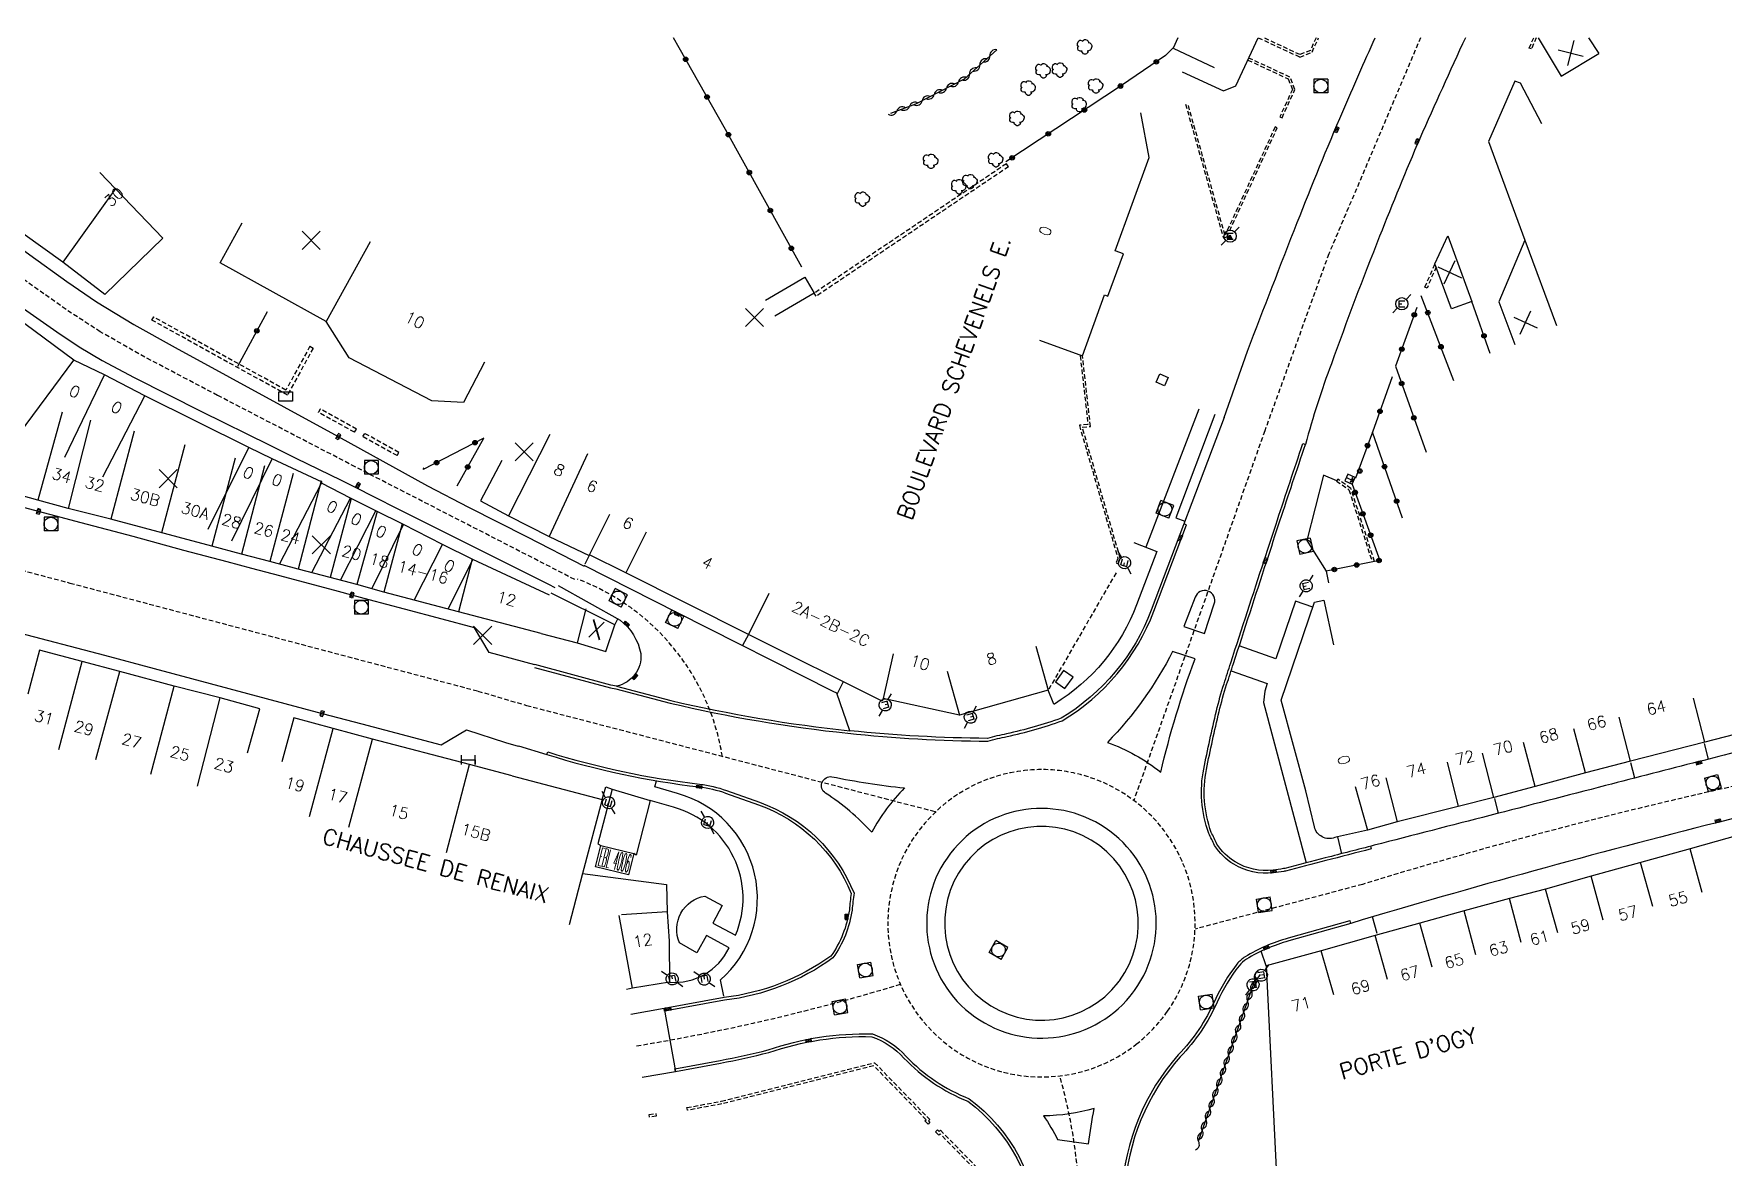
# Model space of a CAD drawing. Header units: millimetres. Extents: x 111000 to 112001, y 155000 to 156000.
# Drawn here: x 111472.1 to 111657.4, y 155877.2 to 156000.4 of the extents above; entities that cross this region are included whole.
import ezdxf
from ezdxf.enums import TextEntityAlignment as Align

# ---------------------------------------------------------------- set-up
doc = ezdxf.new("R2010")
doc.units = ezdxf.units.MM
doc.linetypes.add('DASHED', pattern=[0.75, 0.5, -0.25])
doc.layers.get('0').update_dxf_attribs({"linetype": 'CONTINUOUS'})
for name, color, linetype in [('W0001', 6, 'DASHED'), ('W0008', 7, 'CONTINUOUS'), ('W0100', 7, 'CONTINUOUS'), ('W0112', 1, 'DASHED'), ('W0300', 7, 'CONTINUOUS'), ('W0310', 3, 'CONTINUOUS'), ('W0322', 7, 'CONTINUOUS'), ('W0334', 7, 'CONTINUOUS'), ('W0400', 7, 'CONTINUOUS'), ('W0420', 7, 'CONTINUOUS'), ('W0471', 7, 'CONTINUOUS'), ('W0851', 7, 'CONTINUOUS'), ('W0984', 7, 'CONTINUOUS'), ('W0989', 7, 'CONTINUOUS'), ('W0991', 7, 'CONTINUOUS'), ('W1102', 7, 'CONTINUOUS'), ('W1471', 7, 'CONTINUOUS'), ('W1474', 7, 'CONTINUOUS')]:
    doc.layers.add(name, color=color, linetype=linetype)
doc.styles.get("Standard").update_dxf_attribs({"font": 'romans.shx', "width": 0.85})

# ---------------------------------------------------------------- blocks, each defined once
blk = doc.blocks.new('T300')
for p, q in [((-0.7999991999999999, 0.5142852), (-0.8571420000000001, 0.3428568)), ((-0.8571420000000001, 0.3428568), (-0.8571420000000001, 0.1714284)), ((-0.8571420000000001, 0.1714284), (-0.7428564, 0.05714279999999999)), ((-0.6857135999999999, 0.6285708), (-0.7999991999999999, 0.5142852)), ((-0.7999991999999999, -0.05714279999999999), (-0.7428564, 0.05714279999999999)), ((-0.7428564, 0.05714279999999999), (-0.6857135999999999, 0.1142856)), ((-0.5714279999999999, 0.6857135999999999), (-0.6857135999999999, 0.6285708)), ((-0.4571423999999999, 0.6857135999999999), (-0.5714279999999999, 0.6857135999999999)), ((-0.285714, 0.6285708), (-0.4571423999999999, 0.6857135999999999)), ((-0.285714, 0.6285708), (-0.1714284, 0.7428564)), ((-0.2285712, 0.5714279999999999), (-0.285714, 0.6285708)), ((-0.1714284, 0.7428564), (-0.05714279999999999, 0.7999991999999999)), ((-0.05714279999999999, 0.7999991999999999), (0.05714279999999999, 0.7999991999999999)), ((0.05714279999999999, 0.7999991999999999), (0.2285712, 0.7428564)), ((0.2285712, 0.7428564), (0.3428568, 0.6285708)), ((0.3428568, 0.6285708), (0.3999996, 0.5142852)), ((0.4571423999999999, 0.4571423999999999), (0.3428568, 0.4571423999999999)), ((0.3999996, 0.5142852), (0.3999996, 0.4571423999999999)), ((0.5714279999999999, 0.3999996), (0.4571423999999999, 0.4571423999999999)), ((0.5714279999999999, 0.3999996), (0.6857135999999999, 0.285714)), ((0.6857135999999999, 0.285714), (0.7428564, 0.1714284)), ((0.7428564, 0.05714279999999999), (0.6857135999999999, -0.1714284)), ((0.7428564, 0.1714284), (0.7428564, 0.05714279999999999)), ((-0.7999991999999999, -0.1714284), (-0.7999991999999999, -0.05714279999999999)), ((-0.7999991999999999, -0.2285712), (-0.7999991999999999, -0.1714284)), ((-0.7428564, -0.3428568), (-0.7999991999999999, -0.2285712)), ((-0.6857135999999999, -0.3999996), (-0.7428564, -0.3428568)), ((-0.5142852, -0.4571423999999999), (-0.6857135999999999, -0.3999996)), ((-0.3999996, -0.4571423999999999), (-0.5142852, -0.4571423999999999)), ((-0.3999996, -0.4571423999999999), (-0.3428568, -0.4571423999999999)), ((-0.3428568, -0.4571423999999999), (-0.3428568, -0.3999996)), ((-0.3428568, -0.5142852), (-0.3428568, -0.4571423999999999)), ((-0.285714, -0.6285708), (-0.3428568, -0.5142852)), ((-0.1714284, -0.7428564), (-0.285714, -0.6285708)), ((-0.05714279999999999, -0.7999991999999999), (-0.1714284, -0.7428564)), ((0.05714279999999999, -0.7999991999999999), (-0.05714279999999999, -0.7999991999999999)), ((0.1714284, -0.7428564), (0.05714279999999999, -0.7999991999999999)), ((0.2285712, -0.6857135999999999), (0.1714284, -0.7428564)), ((0.285714, -0.4571423999999999), (0.2285712, -0.4571423999999999)), ((0.285714, -0.6285708), (0.2285712, -0.6857135999999999)), ((0.4571423999999999, -0.3999996), (0.285714, -0.4571423999999999)), ((0.3428568, -0.5142852), (0.285714, -0.6285708)), ((0.3428568, -0.5142852), (0.3428568, -0.4571423999999999)), ((0.5714279999999999, -0.3428568), (0.4571423999999999, -0.3999996)), ((0.6285708, -0.285714), (0.5714279999999999, -0.3428568)), ((0.6857135999999999, -0.1714284), (0.6285708, -0.285714))]:
    blk.add_line(p, q)
blk = doc.blocks.new('t991o')
at = {"color": 0, "linetype": 'Continuous'}
for p, q in [((-1, 1), (1, -1)), ((-1, -1), (1, 1))]:
    blk.add_line(p, q, dxfattribs=at)
blk = doc.blocks.new('T400')
for p, q in [((-0.15, 0.3), (0.15, 0.3)), ((-0.15, -0.25), (-0.15, 0.3)), ((-0.15, 0.15), (0.15, 0.15)), ((-0.15, 0), (0.15, 0)), ((0.15, 0.3), (0.15, -0.25)), ((-0.15, -0.15), (0.15, -0.15)), ((-0.15, -0.25), (-0.15, -0.3)), ((-0.15, -0.3), (0.15, -0.3)), ((0.15, -0.3), (0.15, -0.25))]:
    blk.add_line(p, q)
blk = doc.blocks.new('T1471')
at = {"color": 0, "linetype": 'Continuous', "flags": 128}
blk.add_lwpolyline([(-0.75, -0.5000000000001137), (-0.75, 0.4999999999998863), (0.75, 0.4999999999998863), (0.75, -0.5000000000001137), (-0.75, -0.5000000000001137)], dxfattribs=at)
blk = doc.blocks.new('T420')
for p, q in [((0.7499999999708962, 0.75), (-0.7500000000291038, 0.75)), ((-0.7500000000291038, 0.75), (-0.7500000000291038, -0.75)), ((0.75, 0.75), (0.75, -0.75)), ((0.7499999999708962, -0.75), (-0.7500000000291038, -0.75))]:
    blk.add_line(p, q)
blk.add_ellipse((0, 0), major_axis=(-0.5303300858918937, 0.5303300858918937), ratio=0.9999999999925214, start_param=3.926990816990981, end_param=10.21017612417057)
blk = doc.blocks.new('t322o')
at = {"color": 0, "linetype": 'Continuous'}
for radius in [0.25, 0.150337]:
    blk.add_circle((0, 0), radius, dxfattribs=at)
blk = doc.blocks.new('t310o')
at = {"color": 0, "linetype": 'Continuous'}
for centre, start, end in [((-0.4999987064074958, 0.3750017247803044), 216.8699, 323.1304), ((0.5000012935925042, -0.3749982752196956), 36.8699, 143.1303)]:
    blk.add_arc(centre, 0.625, start, end, dxfattribs=at)
blk = doc.blocks.new('T1474')
at = {"color": 0, "linetype": 'Continuous', "flags": 128}
for points in [[(-0.75, -0.5), (-0.75, 0.5)], [(-0.75, 0), (0.75, 0)], [(0.75, 0), (0.7491158032772773, -0.5), (0.75, 0.5)]]:
    blk.add_lwpolyline(points, dxfattribs=at)
blk = doc.blocks.new('T471')
for p, q in [((-0.333334, 0.333334), (-0.333334, -0.333334)), ((-0.333334, 0.333334), (0.333334, 0.333334)), ((-0.333334, 0), (0, 0)), ((0.500001, 0.500001), (1.000002, 1.000002)), ((-0.500001, -0.500001), (-1.000002, -1.000002)), ((-0.333334, -0.333334), (0.333334, -0.333334))]:
    blk.add_line(p, q)
blk.add_ellipse((0, 0), major_axis=(0.4714054636000732, 0.4714054636000732), ratio=1, start_param=5.497787143782138, end_param=11.78097245096172)
blk = doc.blocks.new('t112o')
at = {"color": 0, "linetype": 'Continuous'}
for p, q in [((-0.5, 0.5), (0.5, 0.5)), ((-0.5, -0.5), (-0.5, 0.5)), ((0.5, 0.5), (0.5, -0.5)), ((0.5, -0.5), (-0.5, -0.5))]:
    blk.add_line(p, q, dxfattribs=at)
blk = doc.blocks.new('T851')
for p, q in [((-0.25, -0.15), (0, 0.3166666666666667)), ((0, 0.3166666666666667), (0.25, -0.15)), ((-0.25, -0.15), (0.25, -0.15))]:
    blk.add_line(p, q)
for major_axis, ratio in [((-0.1060660171779822, 0.1060660171779822), 0.9999999999999998), ((-0.0353553390593274, 0.0353553390593274), 0.9999999999999994), ((-0.02357022603955159, 0.02357022603955159), 0.9999999999999992)]:
    blk.add_ellipse((0, 0), major_axis=major_axis, ratio=ratio, start_param=3.926990816987241, end_param=10.21017612416683)

msp = doc.modelspace()

# ---------------------------------------------------------------- linework, layer by layer
at = {"layer": 'W0001'}
for points in [[(111250.446, 156000), (111275.715, 155993.316), (111322.84, 155982.021), (111359.809, 155972.285), (111392.412, 155962.46), (111476.057, 155940.192), (111520.798, 155928.344), (111526.144, 155926.768)], [(111531.4165696974, 155940.5838903478), (111507.354, 155952.932), (111492.248, 155960.77), (111484.268, 155964.966), (111479.378, 155967.745), (111475.62, 155970.188), (111468.292, 155975.401), (111457.502, 155983.016), (111443.278, 155992.285), (111433.936, 155998.419), (111431.457, 156000)], [(111624.2041224716, 156000), (111614.1403139315, 155976.2879021385), (111607.110621411, 155956.8692423308)], [(111607.110621411, 155956.8692423308), (111592.7512472715, 155916.3465618842)], [(111526.144, 155926.768), (111571.0275535837, 155915.1124061141)]]:
    msp.add_lwpolyline(points, dxfattribs=at)
for points in [[(111547.617781159, 155921.1423486232, 0.2704689058337578), (111531.7191185184, 155940.6146152584, 0.2704689058337578)], [(111770.972, 155921.9903, 0.05673388163558281), (111707.7112004776, 155925.6934681551, 0.0324979057828829), (111694.1279886453, 155924.5326233467, 0.0369282776010889), (111617.8312734669, 155907.1464039625), (111599.4635180741, 155902.2345044266)], [(111538.2136680964, 155889.4367480799, 0.03294935384465508), (111567.1454076823, 155896.1914448337, 0.03294935384465508)]]:
    msp.add_lwpolyline(points, format="xyb", dxfattribs=at)
msp.add_lwpolyline([(111596.4492368073, 155893.2383792502, 13.39981742461502), (111593.0107841623, 155889.6030567591, 0.07462788247868474)], format="xyb", close=True, dxfattribs=at)
at = {"layer": 'W0001', "flags": 128}
msp.add_lwpolyline([(111582.9963303967, 155840.0993868014), (111585.8597966528, 155859.7950655911, 0.1160650496499182), (111584.6296356502, 155886.1394630089)], format="xyb", dxfattribs=at)
at = {"layer": 'W0008'}
for points in [[(111659.1626535534, 155921.755116635, -0.0004923902070278767), (111654.7033292979, 155920.6006990821, -1.392411315537651e-05), (111644.495594031, 155917.9691752483, 5.603262293967362e-06), (111619.1192316683, 155911.4276751891, 0.0001108924710795694), (111613.7500476474, 155910.0422766925, -0.0001337490644567967), (111609.2983514644, 155908.8938325657, -0.0282394183907317), (111609.1603334625, 155908.8664661268, -0.003483575315086739), (111608.0305727607, 155908.7161069953, -0.1695831023111407), (111603.8785746474, 155909.6037880987, -0.1132115750505148), (111601.8747004309, 155911.5549000137, 0.01708643997780636), (111601.2370555957, 155912.8494874785, -0.06669472755393394), (111600.5063248559, 155916.2970028561, -0.0682411247692219), (111600.7149474324, 155919.7356435235, -0.009222579995415535), (111602.1054204866, 155926.0935014017, -0.01954163058986219), (111602.9333137761, 155929.0522500095, -0.0005521788097170717), (111603.6783835862, 155931.3542831698, -0.0001131622250464942), (111607.3289193526, 155942.5822788294, -0.001336664073710794), (111608.78291983, 155947.0106545028, -0.0007056545251720496), (111611.5713514177, 155955.387636382)], [(111602.6498914043, 155958.3508482796), (111594.6614235576, 155937.2033929174, -0.1682533046689059), (111584.7694194615, 155925.3545677918, -0.03037384097752141), (111578.7871464928, 155923.6455100833, 0.0253870441885894), (111576.7017708962, 155923.1501219675, -0.02399705641892894), (111561.5937954342, 155923.9986443758), (111560.1885556347, 155928.1082934807), (111559.7808230843, 155928.2910556688), (111542.6989441711, 155936.9302761918), (111532.463481906, 155942.1145109885)], [(111529.6016324932, 155939.9039736721), (111536.3990401469, 155936.1222387576, -0.1847353308396638), (111538.6703454378, 155932.4461478405, -0.3829460068880851), (111536.0194238303, 155928.8917519817), (111535.3979350901, 155929.0023741579), (111527.0540574029, 155931.2391185203)], [(111595.7010681459, 155919.457444287, -0.03090024091067829), (111599.4746151115, 155931.8913285302), (111597.0087238417, 155932.7004196458, -0.07569904023074862), (111589.8547754302, 155922.7182648307, -0.07974026211365702), (111595.7010681387, 155919.4574442887)], [(111525.2397009559, 155922.3261787042), (111528.3554679552, 155921.3915693687, 0.04632659535638416), (111545.0858966533, 155917.8372933763, -0.05680795428037792), (111547.9774952663, 155917.1595170667), (111551.5943474705, 155915.8648938155, -0.2130087240138296), (111561.7529527382, 155906.1421865881, 0.02119989890679257), (111561.5512476759, 155904.3633456474, -0.11770537682757), (111559.5224140563, 155899.284780186, -0.1259084260963356), (111547.8087508934, 155894.7230617005), (111541.2275053903, 155893.5241288924), (111537.5898202544, 155892.8890822792)], [(111701.3469737707, 155907.8542341542), (111701.2877439789, 155910.1161473478), (111700.8542429042, 155916.6987754277), (111700.7122878269, 155918.5645891821), (111700.665480077, 155919.1684305889), (111698.9040929135, 155921.4662990599), (111698.3458830425, 155921.4385242538, 0.03064835828589179), (111674.0568079224, 155918.1245612813), (111666.8737687641, 155916.5950867869), (111656.8325305561, 155913.9456332927, 0.01066265458421821), (111616.5433152656, 155902.8651327358), (111609.7459356017, 155900.9453830892, 0.06841771909286491), (111605.1032633042, 155898.933208634, 0.09061822028859218), (111604.3018129313, 155898.2212468445, 0.0600275287952899), (111601.8946232923, 155894.2398856656, -0.08644381611968814), (111597.8396151642, 155888.231244657, 0.1688942990811697), (111591.7397764626, 155873.3781164245, -0.04839495107611154), (111590.7341687499, 155859.9509350942), (111590.6388557098, 155859.2020891927), (111590.3558388186, 155859.2446778584), (111587.4818812835, 155839.446234108)], [(111558.940896742, 155917.1368708516, -0.8149990532205096), (111559.6393205653, 155918.9450272515, 0.02171342997752314), (111567.5917858358, 155917.7162376663, 0.07176424626528709), (111564.0096637679, 155912.863248502, 0.0634218510825451), (111558.9408958064, 155917.1368693977)], [(111538.8375159383, 155885.9844138806), (111542.4618869439, 155886.6083077023), (111547.4159367672, 155887.5378478514, 0.0124977514435475), (111552.7242195003, 155888.6997168078, -0.09007988497235624), (111564.0211965503, 155890.4375336969, -0.1260102133446327), (111567.535383008, 155888.0915459027, 0.1075124008903079), (111574.5454845387, 155883.3585551794, -0.2284824829679973), (111582.0193921281, 155869.1582627482), (111581.1229695363, 155860.8161412642), (111581.05361828, 155860.3906130609), (111581.3637544871, 155860.3454533238), (111578.5107795098, 155840.7525394949)]]:
    msp.add_lwpolyline(points, format="xyb", dxfattribs=at)
for points in [[(111436.467, 156000), (111438.95, 155998.414), (111438.869, 155998.29), (111461.594, 155983.411), (111468.322, 155978.59), (111471.666, 155976.177), (111475.719, 155973.274), (111478.976, 155971.034), (111483.057, 155968.532), (111487.597, 155966.011), (111505.469, 155956.247), (111515.289, 155950.867), (111519.786, 155948.5), (111526.2, 155945.246), (111532.4601596582, 155942.0343754836)], [(111470.229, 155970.806), (111474.601, 155967.731), (111477.079, 155966.093), (111479.591, 155964.607), (111483.097, 155962.721), (111490.493, 155958.997), (111497.919, 155955.335), (111500.825, 155953.894), (111505.808, 155951.455), (111507.499, 155950.618), (111509.269, 155949.711), (111512.175, 155948.256), (111519.123, 155944.778), (111528.527, 155940.054), (111529.244, 155939.69)], [(111527.052, 155931.229), (111522.051, 155932.58), (111520.425, 155935.283), (111516.873, 155936.219), (111512.749, 155937.335), (111508.857, 155938.363), (111506.966, 155938.878), (111505.506, 155939.254), (111499.075, 155940.975), (111496.007, 155941.78), (111493.306, 155942.504), (111488.526, 155943.762), (111482.974, 155945.282), (111477.298, 155946.791), (111473.827, 155947.694), (111472.613, 155948.023), (111469.041, 155948.983)], [(111527.052, 155931.229), (111522.051, 155932.58), (111520.425, 155935.283), (111516.873, 155936.219), (111512.749, 155937.335), (111508.857, 155938.363), (111506.966, 155938.878), (111505.506, 155939.254), (111499.075, 155940.975), (111496.007, 155941.78), (111493.306, 155942.504), (111488.526, 155943.762), (111482.974, 155945.282), (111477.298, 155946.791), (111473.827, 155947.694), (111472.613, 155948.023), (111469.041, 155948.983)], [(111469.794, 155934.919), (111479.838, 155932.27), (111485.275, 155930.802), (111503.703, 155925.893), (111508.063, 155924.736), (111516.775, 155922.433), (111519.545, 155924.109), (111523.824, 155922.719), (111525.236, 155922.308)]]:
    msp.add_lwpolyline(points, dxfattribs=at)
at = {"layer": 'W0008', "flags": 128}
for points in [[(111602.6498914043, 155958.3508482796), (111605.2215, 155965.626, -0.0025), (111610.6807, 155979.7336, -0.007), (111615.6604, 155991.9077, -0.004479966509961492), (111619.2324840254, 156000, -0.0078)], [(111629.121258659, 156000, 0.003676275136441896), (111624.1185, 155988.9467, 0.0077), (111619.7163, 155978.2251, 0.0089), (111614.4195, 155964.2462, 0.02311988515032928), (111611.5713514177, 155955.387636382), (111611.5713514177, 155955.387636382)]]:
    msp.add_lwpolyline(points, format="xyb", dxfattribs=at)
at = {"layer": 'W0008'}
for points in [[(111600.5114599521, 155934.6464928587), (111601.5730782153, 155937.9023452262, 0.9894358967646188), (111599.4760174544, 155938.6351145057), (111598.2417263813, 155935.4405691066)], [(111592.8380391044, 155895.5184658225, 63.23434347687308), (111592.3525894751, 155894.8872809956, 0.01581419122926037)], [(111588.3995843683, 155882.5605636831, -0.06667614531793058), (111582.8495485574, 155881.755565284, -0.03227722730757033), (111584.3941792006, 155879.1621754057), (111587.7838952232, 155878.700424804, -0.01196113699693956)]]:
    msp.add_lwpolyline(points, format="xyb", close=True, dxfattribs=at)
at = {"layer": 'W0100'}
for p, q in [((111597.59, 156000), (111597.052, 155998.857)), ((111597.052, 155998.857), (111601.576, 155996.728))]:
    msp.add_line(p, q, dxfattribs=at)
for points in [[(111598.0618146418, 155996.2677764022), (111602.5975, 155994.1636), (111603.9379, 155994.7079), (111606.392989156, 156000)], [(111637.4895070413, 155990.5686003923), (111635.1665, 155994.9962), (111634.5365, 155995.2336), (111631.663, 155988.6321), (111635.6489, 155977.8098), (111632.7991, 155971.0269), (111634.5275409948, 155966.3351528065)], [(111486.256, 155977.997), (111479.865, 155971.852), (111475.281, 155975.366), (111458.206, 155987.589), (111461.116, 155991.655)], [(111582.418244343, 155966.8305967197), (111587.117, 155965.1213), (111589.5399837325, 155971.7819390739), (111589.9153, 155971.6436), (111591.6269, 155976.2872), (111590.6886093313, 155976.6330476847), (111594.442, 155986.8511), (111593.5032098899, 155991.7621765754)], [(111528.643, 155938.864), (111520.261, 155942.769), (111516.914, 155944.435), (111512.638, 155946.608), (111509.596, 155948.107), (111506.818, 155949.514), (111503.638, 155951.156), (111503.715, 155951.262), (111498.221, 155953.8), (111495.665, 155955.054), (111484.258, 155960.719), (111479.836, 155963.017), (111476.486, 155964.635), (111471.119, 155968.616), (111467.8, 155971.259), (111464.645, 155973.76), (111460.664, 155976.98), (111456.876, 155979.539), (111452.869, 155981.922), (111449.157, 155984.14), (111445.44, 155986.385), (111442.855, 155982.105)], [(111521.53, 155964.417), (111519.224, 155959.98), (111515.76, 155960.173), (111506.671, 155964.896), (111504.144, 155968.867), (111492.531, 155975.319), (111494.959, 155979.69)], [(111552.349, 155971.199), (111556.661, 155973.73), (111557.691, 155971.975), (111553.379, 155969.444)], [(111523.433, 155953.618), (111521.08, 155949.206), (111524.143, 155947.572), (111528.62, 155945.285), (111533.0046403446, 155943.2128958353)], [(111527.748, 155934.652), (111518.66, 155937.026), (111510.489, 155939.205), (111507.536, 155940.022), (111504.584, 155940.816), (111501.08, 155941.727), (111497.969, 155942.56), (111494.862, 155943.369), (111491.622, 155944.222), (111480.533, 155947.184), (111475.846, 155948.375), (111472.54, 155949.282), (111466.076, 155951.055)], [(111616.0661, 155951.7571), (111616.8598, 155951.3852), (111616.7236884971, 155951.761329843), (111616.483670157, 155951.2490884971), (111616.8598, 155951.3852)], [(111582.0048217046, 155933.2635319778), (111583.3653084422, 155928.4521833273), (111573.6285548688, 155925.6989585942), (111565.2670286593, 155927.5280362461), (111565.132412374, 155927.2278623869), (111550.4725699472, 155934.5605832512), (111537.0197454473, 155941.3049867314), (111533.0415307845, 155943.2792821998), (111535.2823979961, 155947.7490612415)], [(111527.7480431684, 155934.6522123064), (111531.6751424216, 155933.6328621146), (111534.8195119034, 155932.6734630518), (111535.8059812862, 155935.6168079138), (111528.8302805014, 155939.0880746044)], [(111495.544, 155921.566), (111496.878, 155926.385), (111492.534, 155927.588), (111487.478, 155928.892), (111481.517, 155930.474), (111477.376, 155931.597), (111472.694, 155932.825), (111471.425, 155927.989)], [(111524.573, 155919.046), (111519.882, 155920.305), (111509.228, 155923.082), (111500.608, 155925.399), (111499.31, 155920.57)], [(111524.5700581666, 155919.0330614804), (111534.4180897404, 155916.4600798386), (111532.2924600121, 155908.3442758218), (111541.4940226889, 155907.1231070724), (111541.5446072221, 155904.1418572581), (111541.7706042144, 155900.9210239111), (111541.8018817002, 155896.4057376279), (111537.7582802928, 155895.7421682886), (111537.0958880028, 155895.6224718812)], [(111673.2411772125, 155911.241560882), (111671.9221036427, 155916.0644277595), (111666.6083703786, 155914.6111002504), (111660.6341301225, 155912.9664501774), (111653.7655715131, 155911.0548618853), (111642.9047716469, 155908.0482858318), (111637.9099092146, 155906.6342519946), (111633.9700641814, 155905.6004744101), (111628.9694178622, 155904.2458301061), (111624.1334908859, 155902.8844576478), (111619.2319135603, 155901.5349186855), (111613.3116494775, 155899.8425274069), (111607.2795434532, 155898.2226030872), (111608.4860554143, 155873.7121736705), (111613.4800087888, 155873.9579981878)]]:
    msp.add_lwpolyline(points, dxfattribs=at)
at = {"layer": 'W0100', "flags": 128}
msp.add_lwpolyline([(111637.0990348736, 156000), (111639.6167, 155995.7889), (111639.6167, 155995.7889), (111643.7675156789, 155998.2705233005)], dxfattribs=at)
at = {"layer": 'W0100'}
for points in [[(111627.1917, 155978.2823), (111629.8335, 155971.0805), (111627.6018787767, 155970.2618856331), (111625.7862, 155975.2116)], [(111617.03, 155951.7502), (111616.2363, 155952.1221), (111615.8959, 155951.3921), (111616.6896, 155951.0202)], [(111534.2907319643, 155911.4210549459), (111537.9129719175, 155910.5333501819), (111537.3370026274, 155908.1831330164), (111533.7147626741, 155909.0708377805)]]:
    msp.add_lwpolyline(points, close=True, dxfattribs=at)
msp.add_lwpolyline([(111668.3863825785, 155926.1165439683), (111655.3966098185, 155922.7357915695), (111647.231534244, 155920.6403783349), (111642.3144859978, 155919.3641759979), (111636.7850244184, 155917.8690485613), (111632.2553317276, 155916.6857205144), (111628.3364861477, 155915.6958117452), (111621.6203536316, 155913.9855440334), (111618.3962718412, 155913.073083679), (111615.0908849018, 155912.3466029007), (111614.7910862039, 155912.2711907614, -0.446967170795628), (111612.5554789728, 155913.4453665263), (111611.6348132202, 155917.393901408), (111608.9004154395, 155927.3514262564), (111612.5782683866, 155938.1032219231), (111613.6034150804, 155938.3211405001), (111614.6430507683, 155933.4304189136)], format="xyb", dxfattribs=at)
at = {"layer": 'W0112'}
for p, q in [((111578.776, 155986.177), (111557.692, 155971.975)), ((111578.999, 155985.845), (111557.915, 155971.643)), ((111578.999, 155985.845), (111578.776, 155986.177)), ((111557.915, 155971.643), (111557.692, 155971.975)), ((111485.208, 155969.383), (111485.015, 155969.033)), ((111502.381, 155966.152), (111502.732, 155965.96)), ((111503.506, 155959.266), (111503.313, 155958.916)), ((111507.273, 155956.732), (111503.313, 155958.916)), ((111507.466, 155957.082), (111503.506, 155959.266)), ((111507.273, 155956.732), (111507.466, 155957.082)), ((111508.186, 155956.245), (111508.38, 155956.594)), ((111511.941, 155954.161), (111508.186, 155956.245)), ((111512.135, 155954.51), (111508.38, 155956.594)), ((111511.941, 155954.161), (111512.135, 155954.51))]:
    msp.add_line(p, q, dxfattribs=at)
for points in [[(111606.3924155431, 155999.9987635411), (111610.9714, 155997.8745), (111612.299, 155998.4177), (111613.0263132015, 156000)], [(111612.7511674044, 156000), (111612.1130413358, 155998.6117303023), (111610.9776712505, 155998.1471829762), (111606.9838069349, 156000)], [(111636.8830487979, 156000), (111636.3595, 155998.7642), (111636.1293, 155998.8617), (111636.6111404895, 156000)], [(111605.2543539306, 155997.5455997346), (111609.6863287911, 155995.489536278), (111610.1491359821, 155994.3243612162), (111608.7789865671, 155991.3313605748), (111609.0063, 155991.2273), (111610.4209, 155994.3174), (111609.8819, 155995.6744), (111605.3595627508, 155997.7723840026)], [(111598.4302256765, 155992.7040135885), (111602.5697, 155978.0634), (111602.954, 155978.1577), (111608.4806, 155990.1064), (111608.2536956003, 155990.2113494803), (111602.7775945229, 155978.3718298941), (111602.7445855034, 155978.3637301009), (111598.6767046158, 155992.751129936)], [(111625.9116008795, 155974.8697451837), (111624.9166, 155972.5434), (111624.6867, 155972.6417), (111625.7862, 155975.2116)], [(111502.732, 155965.96), (111499.904, 155960.804), (111485.015, 155969.033)], [(111502.381, 155966.152), (111499.746, 155961.348), (111485.208, 155969.383)], [(111586.8685969941, 155965.0926874735), (111587.7200844676, 155957.5955904794), (111586.7800438239, 155957.4888247762), (111591.0006037415, 155942.8923574965), (111590.8119361458, 155942.4013733602), (111591.0453, 155942.3117), (111591.2641, 155942.8811), (111587.1024491787, 155957.2738349045), (111587.9967, 155957.3754), (111587.117, 155965.1209)], [(111619.1496645047, 155942.5619501504), (111616.5630592922, 155950.5693924944), (111615.1386624772, 155951.5842096209), (111614.9936, 155951.3806), (111616.3506, 155950.4138), (111618.9030181719, 155942.5121916484)], [(111590.7974709204, 155941.3053218587), (111583.3653084422, 155928.4521833273)]]:
    msp.add_lwpolyline(points, dxfattribs=at)
for points in [[(111543.7233554267, 155882.6576805303), (111547.5029287218, 155883.362908073), (111564.3173353124, 155887.587033149), (111570.0362804046, 155881.6979217), (111570.3587082824, 155881.3659000289), (111570.216386342, 155881.2253850287), (111570.3920300922, 155881.0474826032), (111570.1785471816, 155880.8367101029), (111569.8272596811, 155881.192514954), (111569.9710455619, 155881.334475308), (111564.2226415754, 155887.2539221963), (111547.5670506212, 155883.0696948776), (111543.7783824829, 155882.3627703354)], [(111539.5775098015, 155881.8893350014), (111540.3143915969, 155882.0272948495), (111540.3695987182, 155881.7324183096), (111539.6327169228, 155881.5944584615)], [(111571.2214639033, 155880.2073827613), (111571.3971076535, 155880.0294803358), (111571.5394295939, 155880.169995336), (111577.6798135364, 155873.9118152547), (111575.6793915652, 155859.4885711489), (111575.3822360103, 155859.5297849352), (111577.3623997743, 155873.8069653246), (111571.5010357726, 155879.7807727913), (111571.3592684931, 155879.64080541), (111571.0079809927, 155879.996610261)]]:
    msp.add_lwpolyline(points, close=True, dxfattribs=at)
at = {"layer": 'W0310'}
for points in [[(111577.713, 155998.684), (111574.134, 155995.467), (111568.797, 155992.719), (111566.048, 155991.698)], [(111599.8353212145, 155878.9692657009), (111606.1891782975, 155897.0126602756)]]:
    msp.add_lwpolyline(points, dxfattribs=at)
at = {"layer": 'W0322'}
for p, q in [((111497.677, 155969.933), (111494.423, 155963.922)), ((111622.2393485459, 155947.2874731156), (111618.9314, 155956.7245))]:
    msp.add_line(p, q, dxfattribs=at)
for points in [[(111556.329, 155974.817), (111547.969, 155989.926), (111542.879, 155998.883), (111542.269, 156000)], [(111597.048, 155998.858), (111596.232, 155998.038), (111591.391, 155994.759), (111578.728, 155986.38)], [(111623.8119, 155970.4258), (111621.464, 155963.9587), (111624.8043735978, 155954.5331016515)], [(111518.523, 155950.847), (111521.466, 155956.096), (111514.804, 155952.632), (111514.918, 155952.837)], [(111616.6959556348, 155951.0338298866), (111619.7186100658, 155942.6767293912), (111619.1496645047, 155942.5619501504)], [(111619.1496645047, 155942.5619501504), (111613.8429163484, 155941.4913652543), (111614.1017826155, 155940.2081993041)]]:
    msp.add_lwpolyline(points, dxfattribs=at)
at = {"layer": 'W0322', "flags": 128}
for points in [[(111627.8685146912, 155962.3710650325), (111624.287, 155971.7077), (111624.287, 155971.7077)], [(111631.8494907467, 155965.3485583367), (111629.8336, 155971.0797), (111629.8336, 155971.0797)], [(111621.0962, 155962.7891), (111618.9314, 155956.7245), (111617.0495, 155951.6981), (111617.0495, 155951.6981)]]:
    msp.add_lwpolyline(points, dxfattribs=at)
at = {"layer": 'W0334'}
for points in [[(111599.8891181212, 155959.2676148492), (111594.0646073382, 155944.109366956)], [(111601.6495390294, 155958.6830340555), (111597.3621572499, 155947.3580514244), (111598.3563293894, 155946.984724913)], [(111615.0116244568, 155951.4058991186), (111613.5728602715, 155952.0217464955), (111611.726262957, 155944.8450627065), (111613.8429163484, 155941.4913652543)], [(111533.0415307845, 155943.2792821998), (111532.5276717994, 155942.2668998988)], [(111612.3830308675, 155937.532466664), (111610.4696355252, 155938.1869685987), (111608.3110590439, 155931.8630724148), (111604.3152689929, 155933.314404336)], [(111535.8059812862, 155935.6168079138), (111536.1428740611, 155936.2635609934)], [(111550.4776898089, 155934.5580223425), (111549.8176916019, 155933.3299445646)], [(111603.4269267593, 155930.5792981562), (111607.3768696035, 155929.1670506161), (111607.1240435425, 155928.3275168688), (111606.967387897, 155927.100787433), (111611.6401188929, 155909.4976427254)], [(111560.8722142607, 155929.3587750313), (111560.2170556411, 155928.0249446984)], [(111655.3297141866, 155922.6060985687), (111655.7515482639, 155920.8712166909)], [(111647.7184063879, 155918.7999412069), (111647.2860090243, 155920.4585037949)], [(111535.5357500094, 155917.602665863), (111533.9565914718, 155911.5834970762), (111534.2907319643, 155911.4210549459)], [(111534.4180897404, 155916.4600798386), (111534.824968458, 155917.8307001504), (111535.5357500094, 155917.602665863), (111539.7063978665, 155916.3321190115)], [(111539.7063978665, 155916.3321190115), (111538.1682697315, 155910.3607940965), (111537.9129719175, 155910.5333501819)], [(111632.3012616705, 155916.5602983061), (111632.7075227293, 155914.9305303206)], [(111615.0908849018, 155912.3466029007), (111615.5360969404, 155910.5034089371)], [(111619.4522223615, 155901.7712689385), (111618.9464046276, 155903.5781485638)], [(111607.2795434532, 155898.2226030872), (111606.704237396, 155899.8006904768)], [(111541.216015963, 155893.5220358157), (111542.4618881609, 155886.6083079118)]]:
    msp.add_lwpolyline(points, dxfattribs=at)
for points in [[(111618.705281553, 155911.3209624045), (111618.780172431, 155911.0304530326, 0.0001023433273177596), (111613.8250610469, 155909.7518064016, -0.0001337489317969565), (111609.3732138712, 155908.6033233231, -0.02823941834597464), (111609.2019821841, 155908.5693712194, -0.003483575315719883), (111608.0680777795, 155908.4184606051, -0.1695831026571334), (111603.7226402134, 155909.347498317, -0.1140943285191141), (111601.610300694, 155911.4114040856, 0.0176205074445428), (111600.9620729132, 155912.7274666807, -0.0671151172550631), (111600.2071834563, 155916.2743219618, -0.0682411248002136), (111600.4207421599, 155919.7943228016, -0.00922257999140752), (111601.8135795159, 155926.1629913132, -0.01954163060755921), (111602.6477892665, 155929.14431387, -0.0005521789667741833), (111603.3930633285, 155931.4469781027, -0.0001131622185434325), (111607.0436408693, 155942.6751022477, -0.001336664034321951), (111608.4981416734, 155947.1050017418, -0.0007056545361174922), (111611.2868407449, 155955.4827871943), (111611.5713514177, 155955.387636382)], [(111526.9941118716, 155930.9445958803), (111535.332689826, 155928.7092722179), (111535.9423880885, 155928.60181148), (111541.8874742997, 155927.022231794, 0.03159713211198403), (111561.371915445, 155923.7203080016, 0.02437072957619599), (111576.7436465767, 155922.8497782509, -0.02597808091542159), (111578.8467323816, 155923.3514398021, 0.03054738838480962), (111584.8979142872, 155925.0817822471, 0.168582383649217), (111594.94195419, 155937.0970793985), (111598.5238122563, 155946.5791457123), (111598.2431682137, 155946.6851592194)], [(111592.7606176933, 155944.6237217243), (111595.2579712867, 155943.6386481588), (111593.0564704584, 155937.8107295404, -0.1662124166319592), (111584.0322534542, 155926.914544984, -0.0003907474456383723), (111583.9591188425, 155926.8891131344), (111583.3653084422, 155928.4521833273)], [(111536.0194238303, 155928.8917519817), (111541.9602664333, 155927.3132998011, 0.0315901713368985), (111561.5937954306, 155923.9986443862, 0.0315901713368985)], [(111528.3648548891, 155921.3886464519), (111528.4540302205, 155921.6750862495, 0.04629996625003679), (111545.1208405267, 155918.1352513024, -0.05680795455110967), (111548.0785963408, 155917.4419680761), (111551.695448545, 155916.147344825, -0.2142619232995719), (111562.0623168308, 155906.1775894499, 0.02232917564958791), (111561.8497176362, 155904.3310594281, -0.1190112377537007), (111559.7381727684, 155899.0703841481, -0.1263196764530384), (111547.8537855941, 155894.4263283769), (111541.2790974383, 155893.2285984192), (111541.2697693326, 155893.2269699709), (111541.216015963, 155893.5220358157)], [(111547.7759848191, 155894.8887689254), (111547.4088044381, 155896.6567568075, 0.5968470158648511), (111542.6933077273, 155917.1123344197), (111540.1922084219, 155917.8299124532), (111540.3830385467, 155918.511682426)], [(111545.7017408296, 155905.8602650128), (111547.6078386386, 155904.8393063316), (111546.569383368, 155902.9005431199), (111549.0615333603, 155901.5656785634, 0.45419202051), (111542.2679721407, 155915.5962299925), (111539.7061675028, 155916.3312246929)], [(111541.8018817002, 155896.4057376279, 0.3123749400416665), (111548.3533807045, 155900.1934299765), (111545.8612307122, 155901.5282945329), (111544.8272700116, 155899.6480724727), (111542.9110122885, 155900.7482675666, -0.4820573326770571), (111545.7017408296, 155905.8602650128)], [(111616.5554087619, 155902.8687377255), (111616.4697093027, 155903.1562365984, 2.666615571168633e-06), (111616.4596905702, 155903.1532500939), (111609.6648090374, 155901.2342059819, 0.06841180147457564), (111604.947585623, 155899.1896544559, 0.09061822490722085), (111604.0655005752, 155898.4060615363, 0.06002752879530063), (111601.6208431681, 155894.3625414589, -0.08651918507371291), (111597.6191116376, 155888.4347577328, 0.1690804891933442), (111591.4395951226, 155873.3830349608, -0.04846076608368831), (111590.4374205582, 155859.9954988574), (111590.3558388186, 155859.2446778584)], [(111542.4690658964, 155886.6096546691), (111542.4137423565, 155886.904509389), (111547.3574319324, 155887.8320930052, 0.01247005802825082), (111552.6394226346, 155888.9878120798, -0.09033658998725906), (111564.075993364, 155890.7361274897, -0.1272361562455492), (111567.7554692254, 155888.2954670583, 0.1079497722731013), (111574.6924580501, 155883.622951336, -0.2293315683464994), (111582.3199496752, 155869.1473789459), (111581.42037852, 155860.7759568855), (111581.3637544871, 155860.3454533238)]]:
    msp.add_lwpolyline(points, format="xyb", dxfattribs=at)
msp.add_lwpolyline([(111585.1993391744, 155928.6157240363), (111586.0811772988, 155929.8541983608), (111585.0511876511, 155930.58758792), (111584.1693495267, 155929.3491135956)], close=True, dxfattribs=at)
msp.add_lwpolyline([(111591.1725490859, 155896.5700453093, 182.0577091978387), (111591.0319659139, 155896.3836682909, 0.005492763829700277)], format="xyb", close=True, dxfattribs=at)
at = {"layer": 'W1102'}
for p, q in [((111642.6072952599, 156000), (111643.7675156789, 155998.2705233005)), ((111479.325, 155985.205), (111486.256, 155977.997)), ((111481.102, 155983.497), (111475.281, 155975.366)), ((111509.001, 155977.608), (111504.144, 155968.867)), ((111635.6489, 155977.8098), (111639.1057819895, 155968.426305613)), ((111470.528, 155956.603), (111476.486, 155964.635)), ((111475.487, 155954.012), (111479.836, 155963.017)), ((111479.647, 155951.846), (111484.258, 155960.719)), ((111475.186, 155958.926), (111472.54, 155949.282)), ((111478.309, 155958.067), (111475.846, 155948.375)), ((111483.114, 155956.845), (111480.533, 155947.184)), ((111528.692, 155956.477), (111524.143, 155947.572)), ((111488.659, 155955.364), (111486.078, 155945.703)), ((111491.217, 155946.098), (111495.665, 155955.054)), ((111532.819, 155954.361), (111528.62, 155945.285)), ((111494.168, 155953.892), (111491.622, 155944.222)), ((111493.816, 155944.822), (111498.221, 155953.8)), ((111497.382, 155953.046), (111494.862, 155943.369)), ((111500.555, 155952.22), (111497.969, 155942.56)), ((111499.05, 155942.271), (111503.638, 155951.156)), ((111503.596, 155951.405), (111501.08, 155941.727)), ((111502.593756195, 155941.3334406696), (111506.818, 155949.514)), ((111506.9105025275, 155949.4671493678), (111504.584, 155940.816)), ((111505.7453134609, 155940.5036412981), (111509.596, 155948.107)), ((111509.7519881232, 155948.0301340576), (111507.536, 155940.022)), ((111509.1699674002, 155939.5699338415), (111512.638, 155946.608)), ((111512.483762153, 155946.6840034624), (111510.489, 155939.205)), ((111539.2605942598, 155945.774729073), (111537.0197454473, 155941.3049867314)), ((111513.8068753701, 155938.3202061643), (111516.914, 155944.435)), ((111520.1716257636, 155942.8134868473), (111518.66, 155937.026)), ((111517.5497120752, 155937.3220858387), (111520.261, 155942.769)), ((111532.6430419035, 155937.3617448509), (111531.6751424216, 155933.6328621146)), ((111552.7093220358, 155939.0323794334), (111550.4725699472, 155934.5605832512)), ((111566.3355095933, 155932.41253709), (111565.2670286593, 155927.5280362461)), ((111474.839, 155921.924), (111477.376, 155931.597)), ((111478.9, 155920.823), (111481.517, 155930.474)), ((111572.2680681312, 155930.5103072447), (111573.6285548688, 155925.6989585942)), ((111484.913, 155919.227), (111487.478, 155928.892)), ((111490.037, 155917.905), (111492.534, 155927.588)), ((111502.322, 155914.583), (111504.918, 155924.24)), ((111506.632, 155913.425), (111509.228, 155923.082)), ((111517.36, 155910.628), (111519.882, 155920.305)), ((111620.3864784042, 155918.8309079953), (111621.6203536316, 155913.9855440334)), ((111627.1119392232, 155920.5435416087), (111628.3364861477, 155915.6958117452)), ((111617.0322710576, 155917.8926356376), (111618.3962718412, 155913.073083679)), ((111649.6691650619, 155904.7327247848), (111648.33517158, 155909.5515738585)), ((111655.1061705347, 155906.2379339988), (111653.7655715131, 155911.0548618853)), ((111532.2924600121, 155908.3442758218), (111530.8203914878, 155902.7238145139)), ((111644.2387651288, 155903.229436758), (111642.9047716468, 155908.0482858318)), ((111639.2718724657, 155901.8233210969), (111637.9099092146, 155906.6342519946)), ((111541.5446072221, 155904.1418572581), (111536.5568705618, 155903.7918815338)), ((111630.2768309357, 155899.4195370676), (111628.9694178621, 155904.2458301061)), ((111635.2390990018, 155900.7640370475), (111633.9700641814, 155905.6004744101)), ((111537.7582802928, 155895.7421682886), (111536.3119129095, 155903.746273211)), ((111625.4883881897, 155898.0715319995), (111624.1334908859, 155902.8844576478)), ((111620.559226922, 155896.7140655945), (111619.2319135603, 155901.5349186855)), ((111614.6859212054, 155895.0350980296), (111613.3116494775, 155899.8425274069)), ((111571.7150733442, 155879.9920929105), (111571.7145197169, 155879.9915463122))]:
    msp.add_line(p, q, dxfattribs=at)
at = {"layer": 'W1102', "flags": 128}
for points in [[(111655.3966098185, 155922.7357915695), (111654.1454860077, 155927.5767379266)], [(111647.231534244, 155920.6403783349), (111645.9820349813, 155925.4817416017)], [(111636.7850244184, 155917.8690485613), (111635.5005632681, 155922.7012961257)], [(111642.3144859978, 155919.3641759979), (111641.0338481179, 155924.1974573477)], [(111632.2553317276, 155916.6857205144), (111631.0111486595, 155921.5284902461)]]:
    msp.add_lwpolyline(points, dxfattribs=at)

# ---------------------------------------------------------------- block references
at = {"layer": 'W0112', "rotation": 66.63307834881482}
msp.add_blockref('t112o', (111595.8591, 155962.4806), dxfattribs=at)
at = {"layer": 'W0300'}
for p in [(111587.393, 155998.989), (111582.84, 155996.37), (111584.644, 155996.446), (111581.199, 155994.477), (111588.607, 155994.7), (111586.796, 155992.659), (111579.965, 155991.146), (111577.638, 155986.607), (111570.513, 155986.439), (111573.592, 155983.653), (111574.818, 155984.212), (111563.006, 155982.294)]:
    msp.add_blockref('T300', p, dxfattribs=at)
at = {"layer": 'W0310'}
for p, rotation in [((111576.969, 155998.016), 221.9509606705434), ((111574.738, 155996.01), 221.9509606705434), ((111575.854, 155997.013), 221.9509606705434), ((111572.189, 155994.466), 207.2438717261437), ((111573.523, 155995.152), 207.2438717261437), ((111568.155, 155992.481), 200.3754276323273), ((111569.522, 155993.092), 207.2438717261437), ((111570.855, 155993.779), 207.2438717261437), ((111566.749, 155991.958), 200.3754276323273), ((111605.6479577473, 155895.4757267553), 70.60063616900743), ((111606.0631460712, 155896.6547596874), 70.60063616900743), ((111605.2327694234, 155894.2966938231), 70.60063616900743), ((111604.4023927766, 155891.9386279578), 70.60063616900743), ((111604.8175811005, 155893.11766089), 70.60063616900743), ((111603.9872044526, 155890.7595950256), 70.60063616900743), ((111603.1568278048, 155888.4015291602), 70.60063616900743), ((111603.5720161287, 155889.5805620924), 70.60063616900743), ((111602.7416394809, 155887.2224962281), 70.60063616900743), ((111601.9112628331, 155884.8644303627), 70.60063616900743), ((111602.326451157, 155886.0434632959), 70.60063616900743), ((111601.0808861862, 155882.5063644984), 70.60063616900743), ((111601.4960745102, 155883.6853974306), 70.60063616900743), ((111600.6656978623, 155881.3273315662), 70.60063616900743), ((111599.8353212145, 155878.9692657009), 70.60063616900743), ((111600.2505095384, 155880.148298633), 70.60063616900743)]:
    msp.add_blockref('t310o', p, dxfattribs=dict(at, rotation=rotation))
at = {"layer": 'W0322'}
for p, rotation in [((111543.593, 155997.627), 119.6082730627544), ((111595.223, 155997.355), 214.1113448128611), ((111591.29, 155994.692), 213.4922693030872), ((111545.94, 155993.497), 119.6082730627544), ((111587.329, 155992.071), 213.4922693030872), ((111548.28, 155989.364), 118.9564145336935), ((111583.367, 155989.45), 213.4922693030872), ((111550.58, 155985.207), 118.9564145336935), ((111579.406, 155986.829), 213.4922693030872), ((111552.879, 155981.051), 118.9564145336935), ((111555.179, 155976.895), 118.9564145336935), ((111623.5115522401, 155969.5985164708), 250.0464201576421), ((111625.0033029382, 155969.8403730065), 110.9867147356095), ((111496.546, 155967.844), 241.5715774352835), ((111631.1608603943, 155967.3063222233), 109.378981666742), ((111622.1465174134, 155965.8386388236), 250.0464201576421), ((111626.4359088147, 155966.1057190195), 110.9867147356095), ((111622.1320747196, 155962.0735803303), 289.5140109263275), ((111619.7514761694, 155959.0219103553), 250.3556326267382), ((111623.4682241587, 155958.3033409909), 289.5140109263275), ((111520.484, 155955.585), 207.4727462257051), ((111618.3841977788, 155955.2629679076), 249.473941512614), ((111516.269, 155953.394), 207.4727462257051), ((111519.685, 155952.919), 60.72170262162449), ((111617.5398489668, 155952.4751739842), 249.4632959350697), ((111620.2545794183, 155952.9496892462), 109.3170270203889), ((111617.0221323164, 155950.1320095265), 289.8843975692878), ((111621.5777588367, 155949.1748784925), 109.3170270203889), ((111617.8724410276, 155947.7810575706), 289.8843975692878), ((111618.7227497387, 155945.4301056147), 289.8843975692878), ((111619.6468210199, 155942.6622466485), 191.4057763658862), ((111614.7455648068, 155941.6734658137), 191.4057763658862), ((111617.1961929134, 155942.1678562311), 191.4057763658862)]:
    msp.add_blockref('t322o', p, dxfattribs=dict(at, rotation=rotation))
at = {"layer": 'W0400'}
for p, rotation in [((111615.0161, 155989.9042), 156.6270729974581), ((111623.8289, 155988.6261), 338.2748050712379), ((111505.478, 155956.241), 150.633500345307), ((111507.6461182836, 155950.8794502068), 150.633500345307), ((111472.613, 155948.023), 164.8557287054709), ((111597.8290571229, 155945.1346822256), 339.4180917210027), ((111607.1835499755, 155942.6288686019), 162.0021728895171), ((111506.966, 155938.878), 164.7534691971394), ((111537.1177465332, 155935.6981876573), 46.12204785757351), ((111542.6761845814, 155936.7786710866), 243.1718339209477), ((111538.0301874951, 155929.9253830613), 319.5158165384803), ((111503.703, 155925.893), 345.0825038389464), ((111654.728850869, 155920.4545320724), 284.5123640416788), ((111545.0858966528, 155917.8372933727), 81.28053130142473), ((111656.8061173548, 155914.1101836081), 284.7810312414477), ((111608.0542067058, 155908.5688732221), 277.9800953039068), ((111561.2381661493, 155903.5796416574), 358.4056954814457), ((111607.2560310853, 155900.1977526346), 289.5660111671618), ((111541.6752394133, 155893.454384621), 280.1199726840117), ((111557.079547805, 155890.0212889223), 100.418046757378)]:
    msp.add_blockref('T400', p, dxfattribs=dict(at, rotation=rotation))
at = {"layer": 'W0420'}
for p in [(111613.2646, 155994.6915), (111509.097, 155952.866), (111473.967, 155946.656), (111508.005, 155937.54)]:
    msp.add_blockref('T420', p, dxfattribs=at)
for p, rotation in [((111596.1549631554, 155948.2761474749), 248.9808797987907), ((111611.5270006174, 155944.2263831367), 12.00090480801635), ((111536.2007322824, 155938.5688975451), 243.0888327477078), ((111542.388535381, 155936.2045865453), 243.0888327477078), ((111656.265570941, 155918.2700446121), 105.6390542237478), ((111607.0643587092, 155904.9113319668), 188.8153050464007), ((111577.9065974875, 155899.9453683032), 240.0247509046877), ((111563.3032992079, 155897.7542462493), 190.2429949574627), ((111600.7077111914, 155894.2410591688), 188.8153050464007), ((111560.5169007157, 155893.7048060383), 190.2429949574627)]:
    msp.add_blockref('T420', p, dxfattribs=dict(at, rotation=rotation))
at = {"layer": 'W0471'}
for p in [(111603.3172, 155978.23), (111622.1551, 155970.8242)]:
    msp.add_blockref('T471', p, dxfattribs=at)
for p, rotation in [((111591.7322203719, 155942.4251201053), 74.79150202668812), ((111611.6648161785, 155939.8821588848), 12.00090480801635), ((111565.4739542477, 155926.8224321851), 195.7891094443627), ((111574.8177034725, 155925.4770056971), 195.7891094443627), ((111535.1248576554, 155916.0959913681), 74.36285555714043), ((111545.9968330756, 155913.9345409127), 74.36285555714043), ((111542.1080209331, 155896.7673930165), 280.1199726840117), ((111545.6354803991, 155896.758768882), 280.1199726840117), ((111605.8256049306, 155896.1260061057), 188.8153050464007), ((111606.7377954016, 155897.1742274538), 188.8153050464007)]:
    msp.add_blockref('T471', p, dxfattribs=dict(at, rotation=rotation))
at = {"layer": 'W0851'}
msp.add_blockref('T851', (111603.294, 155978.0659), dxfattribs=at)
at = {"layer": 'W0991'}
for p, rotation in [((111640.6701389576, 155998.3329455717), 300.873684009302), ((111627.3967893884, 155974.2720928165), 20.14429773775197), ((111635.7072822208, 155968.773125236), 20.21897098814348)]:
    msp.add_blockref('t991o', p, dxfattribs=dict(at, rotation=rotation))
for p in [(111502.514, 155977.78), (111551.138, 155969.308), (111525.879, 155954.58), (111486.827, 155951.628), (111503.6393000651, 155944.38181479), (111521.315, 155934.447)]:
    msp.add_blockref('t991o', p, dxfattribs=at)
at = {"layer": 'W1471'}
msp.add_blockref('T1471', (111499.717, 155960.65), dxfattribs=at)
at = {"layer": 'W1474'}
msp.add_blockref('T1474', (111519.759, 155920.8), dxfattribs=at)

# ---------------------------------------------------------------- texts
at = {"layer": 'W0984'}
msp.add_text('X', height=2, rotation=345.4489585396016, dxfattribs=at).set_placement((111533.8181785037, 155935.0666573821), align=Align.MIDDLE)
at = {"layer": 'W0984', "width": 0.25}
msp.add_text('EBL 4006', height=2, rotation=346.2298796898733, dxfattribs=at).set_placement((111535.8138672958, 155909.8020939812), align=Align.MIDDLE)
at = {"layer": 'W0989'}
for s, rotation, p in [('BOULEVARD SCHEVENELS E.', 70.4880146347247, (111573.0116319304, 155962.6917515027)), ('CHAUSSEE DE RENAIX', 345.0921636563447, (111516.1884623469, 155909.2040537517)), ("PORTE D'OGY", 15.35639265074615, (111622.8433545184, 155888.6106284563))]:
    msp.add_text(s, height=1.75, rotation=rotation, dxfattribs=at).set_placement(p, align=Align.MIDDLE)
at = {"layer": 'W0991'}
for s, rotation, p in [('30', 43.89283611111112, (111480.8889941465, 155982.5465504873)), ('0', 70.00980409924856, (111583.0476309072, 155978.7988720013)), ('10', 332.5418777777779, (111513.8832775149, 155969.0374847201)), ('0', 334.2136194444444, (111476.5725145211, 155961.1902896755)), ('0', 332.5436611111112, (111481.1840770448, 155959.4414934337)), ('34', 344.6492194444445, (111475.157660514, 155951.9785510821)), ('0', 333.8699888888889, (111495.6271180308, 155952.2594504307)), ('0', 335.2037166666668, (111498.7818385801, 155951.4731517874)), ('8', 332.9467055555556, (111529.728167221, 155952.5793228171)), ('32', 345.7442888888889, (111478.777965712, 155951.0289701317)), ('30B', 345.0404611111111, (111484.2976417384, 155949.5877547491)), ('6', 335.1648333333333, (111533.3397738359, 155950.8138361688)), ('30A', 345.0433166666667, (111489.7906322786, 155948.1198400218)), ('0', 332.6921916666668, (111504.8136597828, 155948.5385563863)), ('28', 345.2581888888889, (111493.7969613678, 155946.9732150138)), ('26', 345.3970694444445, (111497.3209891583, 155946.0499679692)), ('0', 333.1286861111111, (111507.4708188194, 155947.1824579922)), ('6', 333.6053341498664, (111537.2714961279, 155946.7618951573)), ('24', 345.0055361111112, (111500.255477777, 155945.2751861858)), ('0', 333.7678388888889, (111510.1935916597, 155945.8225959615)), ('20', 344.9451916666667, (111506.9468366795, 155943.5089840977)), ('18', 344.5360916666667, (111509.9937301072, 155942.6770174444)), ('0', 333.0599472222223, (111514.1792686886, 155943.8216875281)), ('4', 333.3736816867649, (111545.9849581478, 155942.4035542532)), ('14-16', 345.0677055555556, (111514.7793965329, 155941.3872592957)), ('0', 333.5412111111111, (111517.6740996145, 155942.0630704147)), ('12', 345.3634416666667, (111523.9377725469, 155938.4677476914)), ('2A-2B-2C', 334.0887005960306, (111559.5224158146, 155935.7224582617)), ('10', 342.2219463854511, (111569.3017888623, 155931.4614221673)), ('8', 15.78910944434396, (111577.1364449179, 155931.8869196112)), ('31', 345.2994694444445, (111473.2188421855, 155925.4498263254)), ('64', 14.39327275306287, (111650.0637604945, 155926.5292397642)), ('29', 344.8305888888889, (111477.5962147357, 155924.283885332)), ('66', 14.54987159317123, (111643.5079415496, 155924.8395994747)), ('27', 345.1381111111111, (111482.8163847686, 155922.8870110167)), ('70', 14.64063914444436, (111633.2558559638, 155922.1148931859)), ('68', 15.13055772516308, (111638.267205693, 155923.4493767367)), ('25', 345.5348833333334, (111488.121975174, 155921.4968998486)), ('23', 344.5255666666666, (111492.9499973219, 155920.2087998303)), ('0', 284.726507078011, (111615.7953119123, 155920.7882266022)), ('72', 14.17647872405881, (111629.0615439414, 155921.0360159274)), ('19', 344.9548055555556, (111500.7355751961, 155918.1160940879)), ('76', 15.62789925184529, (111618.7093747309, 155918.3617718165)), ('74', 14.28668123665931, (111623.7492088137, 155919.687224802)), ('17', 344.9492861111111, (111505.4246131558, 155916.8560033817)), ('15', 345.3920416666667, (111512.1385403943, 155915.0902679009)), ('15B', 344.9715833333334, (111520.5725961331, 155912.8721979624)), ('55', 15.4740444150658, (111652.4650668555, 155905.5596936467)), ('57', 15.47359101679919, (111646.9539650954, 155903.9810807714)), ('61', 14.71735534604884, (111637.2554857338, 155901.2936790722)), ('59', 15.80669321785147, (111641.7553187973, 155902.5263789275)), ('12', 9.319376308913103, (111538.8909648251, 155900.9942651875)), ('63', 15.16000995146593, (111632.7579649688, 155900.0917870575)), ('65', 15.72255877803812, (111627.8826095627, 155898.7455345335)), ('69', 15.95333430069044, (111617.6225740637, 155895.8745818121)), ('67', 15.39729016526005, (111623.0238075559, 155897.3927987971)), ('71', 15.95333430059044, (111611.1114816203, 155894.0132938846))]:
    msp.add_text(s, height=1.25, rotation=rotation, dxfattribs=at).set_placement(p, align=Align.MIDDLE)

doc.saveas('drawing.dxf')
